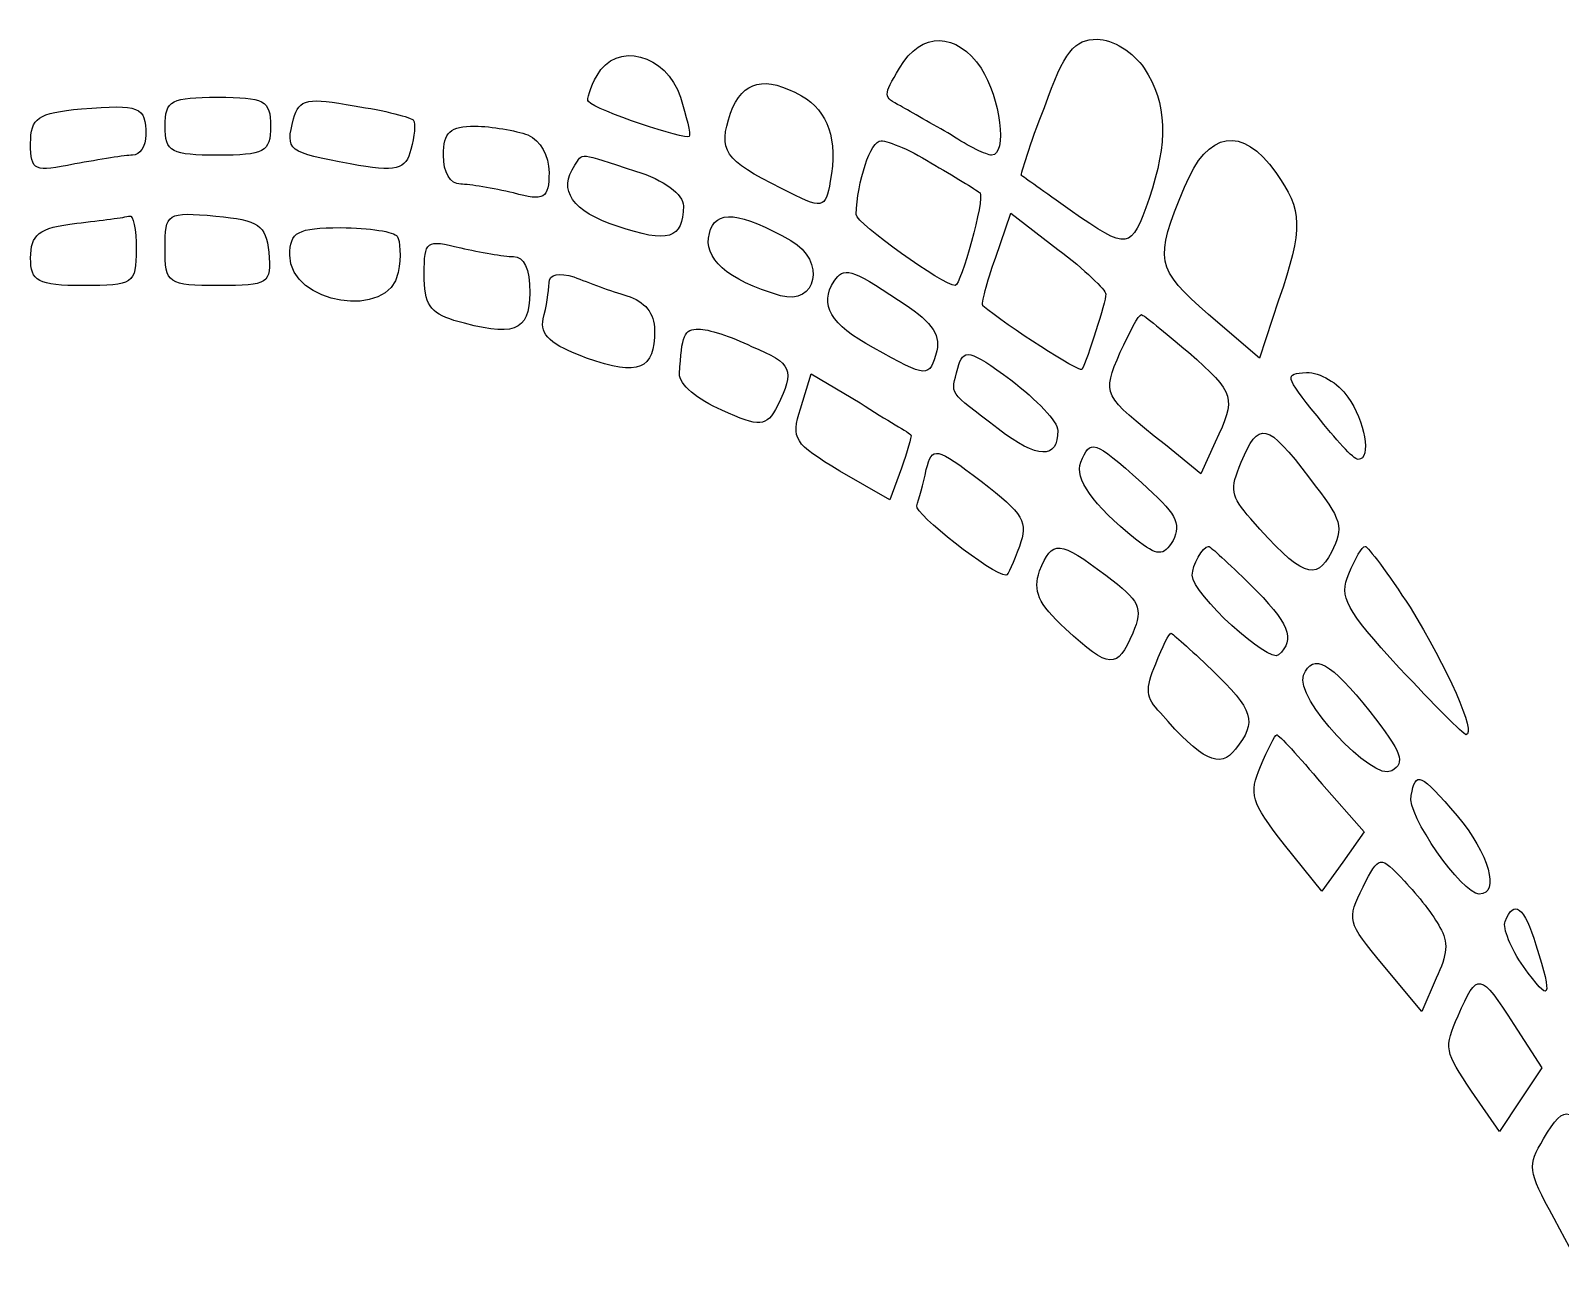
# Model space of a CAD drawing. Extents: x 50 to 162, y 10 to 290.
# Drawn here: x 102.61 to 124.23, y 35.08 to 52.72 of the extents above; entities that cross this region are included whole.
import ezdxf

# ---------------------------------------------------------------- set-up
doc = ezdxf.new("R2010")
doc.units = 0
doc.layers.add('Layer_1', color=7, linetype='CONTINUOUS')

msp = doc.modelspace()

# ---------------------------------------------------------------- linework, layer by layer
at = {"layer": 'Layer_1', "color": 7}
for points in [[(116.042124, 52.190089), (116.042124, 52.190089)], [(118.348428, 52.190089), (118.348428, 52.190089)], [(111.795811, 51.780702), (111.795811, 51.780702)], [(113.505189, 51.801171), (113.505189, 51.801171)], [(108.024325, 51.453193), (108.024325, 51.453193)], [(104.239272, 51.248499), (104.239272, 51.248499)], [(106.002917, 51.371315), (106.002917, 51.371315)], [(109.638738, 51.248499), (109.638738, 51.248499)], [(115.390932, 50.818643), (115.390932, 50.818643)], [(111.158185, 50.736765), (111.158185, 50.736765)], [(120.207038, 50.716296), (120.207038, 50.716296)], [(116.245621, 49.508605), (116.462685, 50.143154), (117.127443, 49.631421)], [(107.793694, 49.815645), (107.793694, 49.815645)], [(113.355958, 49.754237), (113.355958, 49.754237)], [(104.103608, 49.631421), (104.103608, 49.631421)], [(105.975784, 49.590482), (105.975784, 49.590482)], [(109.43524, 49.529074), (109.43524, 49.529074)], [(111.036087, 48.976402), (111.036087, 48.976402)], [(114.875405, 48.914994), (114.875405, 48.914994)], [(117.805768, 48.996871), (117.805768, 48.996871)], [(120.247737, 48.914994), (119.976407, 48.09622), (119.257383, 48.7103)], [(112.799731, 48.259974), (112.799731, 48.259974)], [(118.972487, 48.178097), (118.972487, 48.178097)], [(113.491622, 47.379793), (113.640854, 47.871057), (114.332745, 47.46167)], [(121.224525, 47.543547), (121.224525, 47.543547)], [(115.051769, 47.011344), (115.051769, 47.011344)], [(117.127443, 47.072752), (117.127443, 47.072752)], [(119.352349, 46.908998), (119.148851, 46.458672), (118.646891, 46.868059)], [(114.916104, 46.540549), (114.753307, 46.090224), (114.047849, 46.499611)], [(118.307728, 46.335856), (118.307728, 46.335856)], [(120.681865, 46.397264), (120.681865, 46.397264)], [(116.584783, 45.435205), (116.584783, 45.435205)], [(117.805768, 45.025818), (117.805768, 45.025818)], [(119.840742, 44.903002), (119.840742, 44.903002)], [(122.106347, 44.575492), (122.106347, 44.575492)], [(119.298083, 43.69531), (119.298083, 43.69531)], [(121.536554, 43.101699), (121.536554, 43.101699)], [(120.85823, 42.078232), (121.455155, 41.402743), (121.156692, 40.972887), (120.85823, 40.5635), (120.329136, 41.218519)], [(120.85823, 42.078232), (120.85823, 42.078232)], [(122.771105, 41.627906), (122.771105, 41.627906)], [(122.526909, 40.051767), (122.526909, 40.051767)], [(123.883558, 39.806134), (123.883558, 39.806134)], [(122.472643, 39.335339), (122.269145, 38.864544), (121.726485, 39.519564)], [(123.571529, 38.68032), (123.964957, 38.06624), (123.666494, 37.615914), (123.368031, 37.165589), (122.974603, 37.73873)], [(123.571529, 38.68032), (123.571529, 38.68032)]]:
    msp.add_lwpolyline(points, dxfattribs=at)
for points in [[(110.615525, 52.087742), (110.886855, 52.579007), (111.592313, 52.394782), (111.795811, 51.780702)], [(114.888972, 52.190089), (115.201001, 52.722292), (115.702961, 52.701823), (116.042124, 52.190089)], [(116.937512, 51.637417), (117.222409, 52.435721), (117.358074, 52.599476), (117.68367, 52.599476)], [(117.68367, 52.599476), (117.900734, 52.599476), (118.199196, 52.415252), (118.348428, 52.190089)], [(114.902538, 51.657886), (114.658341, 51.780702), (114.658341, 51.801171), (114.888972, 52.190089)], [(116.042124, 52.190089), (116.313454, 51.780702), (116.421986, 50.961928), (116.191355, 50.961928)], [(118.348428, 52.190089), (118.674024, 51.698825), (118.68759, 51.146152), (118.41626, 50.347848)], [(110.493427, 51.719294), (110.466294, 51.739763), (110.52056, 51.923987), (110.615525, 52.087742)], [(112.501268, 51.555539), (112.677633, 52.026334), (112.989662, 52.087742), (113.505189, 51.801171)], [(103.330317, 51.616947), (104.157873, 51.678355), (104.239272, 51.657886), (104.239272, 51.248499)], [(104.510602, 51.371315), (104.510602, 51.739763), (104.605568, 51.780702), (105.25676, 51.780702)], [(105.25676, 51.780702), (105.907951, 51.780702), (106.002917, 51.739763), (106.002917, 51.371315)], [(106.328513, 51.473662), (106.396345, 51.760233), (106.545577, 51.780702), (107.183202, 51.657886)], [(111.917909, 51.22803), (111.877209, 51.166622), (110.601959, 51.596478), (110.493427, 51.719294)], [(111.795811, 51.780702), (111.877209, 51.514601), (111.945042, 51.248499), (111.917909, 51.22803)], [(113.505189, 51.801171), (113.885051, 51.576009), (114.020716, 51.187091), (113.912184, 50.59348)], [(102.611293, 51.125683), (102.611293, 51.494131), (102.706258, 51.555539), (103.330317, 51.616947)], [(107.128936, 50.839112), (106.247114, 51.002867), (106.206414, 51.023336), (106.328513, 51.473662)], [(107.183202, 51.657886), (107.61733, 51.596478), (107.997192, 51.494131), (108.024325, 51.453193)], [(108.024325, 51.453193), (108.051458, 51.412254), (108.037891, 51.22803), (107.983625, 51.043806)], [(113.220293, 50.491133), (112.406303, 50.90052), (112.324904, 51.023336), (112.501268, 51.555539)], [(115.621562, 51.248499), (115.363799, 51.391784), (115.051769, 51.576009), (114.902538, 51.657886)], [(116.611916, 50.675357), (116.59835, 50.675357), (116.734015, 51.125683), (116.937512, 51.637417)], [(104.239272, 51.248499), (104.239272, 51.084744), (104.157873, 50.961928), (104.049342, 50.961928)], [(105.25676, 50.961928), (104.605568, 50.961928), (104.510602, 51.002867), (104.510602, 51.371315)], [(106.002917, 51.371315), (106.002917, 51.002867), (105.907951, 50.961928), (105.25676, 50.961928)], [(108.444886, 50.961928), (108.444886, 51.289438), (108.539852, 51.371315), (108.89258, 51.371315)], [(108.89258, 51.371315), (109.123211, 51.371315), (109.462373, 51.309907), (109.638738, 51.248499)], [(109.638738, 51.248499), (109.815102, 51.166622), (109.937201, 50.961928), (109.937201, 50.716296)], [(116.191355, 50.961928), (116.123523, 50.961928), (115.865759, 51.084744), (115.621562, 51.248499)], [(118.918221, 50.511603), (119.243817, 51.309907), (119.73221, 51.391784), (120.207038, 50.716296)], [(103.235352, 50.839112), (102.665559, 50.716296), (102.611293, 50.736765), (102.611293, 51.125683)], [(107.983625, 51.043806), (107.915793, 50.757235), (107.780128, 50.716296), (107.128936, 50.839112)], [(114.278479, 50.122685), (114.292046, 50.59348), (114.481977, 51.166622), (114.631208, 51.166622)], [(114.631208, 51.166622), (114.726174, 51.166622), (115.078902, 51.023336), (115.390932, 50.818643)], [(104.049342, 50.961928), (103.954376, 50.961928), (103.588081, 50.90052), (103.235352, 50.839112)], [(108.689083, 50.552541), (108.539852, 50.552541), (108.444886, 50.716296), (108.444886, 50.961928)], [(110.900422, 49.95893), (110.262797, 50.163624), (110.059299, 50.470664), (110.303496, 50.818643)], [(110.303496, 50.818643), (110.412028, 51.002867), (110.344195, 51.002867), (111.158185, 50.736765)], [(115.390932, 50.818643), (115.716528, 50.634419), (116.001424, 50.450195), (116.028557, 50.429725)], [(109.937201, 50.716296), (109.937201, 50.347848), (109.869368, 50.306909), (109.43524, 50.429725)], [(111.158185, 50.736765), (111.56518, 50.613949), (111.83651, 50.409256), (111.83651, 50.245501)], [(113.912184, 50.59348), (113.844351, 50.204562), (113.817218, 50.184093), (113.220293, 50.491133)], [(117.303808, 50.184093), (116.937512, 50.450195), (116.639049, 50.654888), (116.611916, 50.675357)], [(120.207038, 50.716296), (120.5869, 50.184093), (120.600466, 49.938461), (120.247737, 48.914994)], [(109.43524, 50.429725), (109.150344, 50.491133), (108.811181, 50.552541), (108.689083, 50.552541)], [(116.028557, 50.429725), (116.09639, 50.347848), (115.757227, 49.119687), (115.675828, 49.119687)], [(119.257383, 48.7103), (118.511226, 49.365319), (118.484093, 49.467666), (118.918221, 50.511603)], [(104.510602, 49.65189), (104.510602, 50.143154), (104.537735, 50.163624), (105.229627, 50.102216)], [(111.83651, 50.245501), (111.83651, 49.774706), (111.619446, 49.713298), (110.900422, 49.95893)], [(112.202805, 49.856583), (112.284204, 50.204562), (112.636933, 50.163624), (113.355958, 49.754237)], [(118.41626, 50.347848), (118.158497, 49.610951), (118.131364, 49.610951), (117.303808, 50.184093)], [(102.611293, 49.508605), (102.611293, 49.836114), (102.719825, 49.938461), (103.262485, 49.999869)], [(103.262485, 49.999869), (103.615214, 50.040808), (103.94081, 50.081746), (104.008642, 50.102216)], [(104.008642, 50.102216), (104.062908, 50.122685), (104.103608, 49.917992), (104.103608, 49.631421)], [(105.229627, 50.102216), (105.840119, 50.040808), (105.935084, 49.9794), (105.975784, 49.590482)], [(106.274247, 49.549543), (106.274247, 49.877053), (106.382779, 49.938461), (106.993271, 49.938461)], [(106.993271, 49.938461), (107.400266, 49.938461), (107.752995, 49.877053), (107.793694, 49.815645)], [(115.675828, 49.119687), (115.51303, 49.119687), (114.278479, 49.999869), (114.278479, 50.122685)], [(107.793694, 49.815645), (107.834394, 49.754237), (107.84796, 49.529074), (107.807261, 49.303911)], [(108.173556, 49.283442), (108.173556, 49.754237), (108.200689, 49.774706), (108.689083, 49.65189)], [(113.206726, 48.976402), (112.447002, 49.201564), (112.10784, 49.508605), (112.202805, 49.856583)], [(113.355958, 49.754237), (113.857918, 49.467666), (113.722253, 48.833116), (113.206726, 48.976402)], [(103.35745, 49.119687), (102.706258, 49.119687), (102.611293, 49.181095), (102.611293, 49.508605)], [(104.103608, 49.631421), (104.103608, 49.140156), (104.062908, 49.119687), (103.35745, 49.119687)], [(105.270326, 49.119687), (104.551302, 49.119687), (104.510602, 49.140156), (104.510602, 49.65189)], [(105.975784, 49.590482), (106.016483, 49.140156), (105.975784, 49.119687), (105.270326, 49.119687)], [(107.807261, 49.303911), (107.685162, 48.628423), (106.274247, 48.853586), (106.274247, 49.549543)], [(108.689083, 49.65189), (108.960413, 49.590482), (109.299575, 49.529074), (109.43524, 49.529074)], [(109.43524, 49.529074), (109.584472, 49.529074), (109.665871, 49.365319), (109.665871, 49.01734)], [(116.069257, 48.833116), (116.042124, 48.853586), (116.123523, 49.160626), (116.245621, 49.508605)], [(117.127443, 49.631421), (117.507305, 49.34485), (117.805768, 49.058279), (117.805768, 48.996871)], [(109.937201, 49.160626), (109.937201, 49.283442), (110.086432, 49.303911), (110.289929, 49.242503)], [(113.96645, 49.181095), (114.102115, 49.385789), (114.19708, 49.365319), (114.875405, 48.914994)], [(108.594118, 48.628423), (108.254955, 48.730769), (108.173556, 48.853586), (108.173556, 49.283442)], [(109.855802, 48.648892), (109.896501, 48.812647), (109.937201, 49.03781), (109.937201, 49.160626)], [(110.289929, 49.242503), (110.493427, 49.160626), (110.819023, 49.03781), (111.036087, 48.976402)], [(114.522676, 48.239505), (113.912184, 48.567015), (113.749386, 48.853586), (113.96645, 49.181095)], [(109.665871, 49.01734), (109.665871, 48.464668), (109.43524, 48.382791), (108.594118, 48.628423)], [(111.036087, 48.976402), (111.29385, 48.894524), (111.429515, 48.730769), (111.429515, 48.485137)], [(114.875405, 48.914994), (115.323099, 48.628423), (115.472331, 48.444199), (115.418065, 48.198566)], [(117.805768, 48.996871), (117.805768, 48.894524), (117.548005, 48.07575), (117.466606, 47.932465)], [(110.466294, 48.09622), (109.964334, 48.280444), (109.801536, 48.423729), (109.855802, 48.648892)], [(117.466606, 47.932465), (117.439473, 47.891526), (116.408419, 48.546545), (116.069257, 48.833116)], [(118.009265, 48.178097), (118.14493, 48.464668), (118.267029, 48.7103), (118.307728, 48.7103)], [(118.307728, 48.7103), (118.334861, 48.7103), (118.633324, 48.464668), (118.972487, 48.178097)], [(111.429515, 48.485137), (111.429515, 47.932465), (111.212451, 47.830118), (110.466294, 48.09622)], [(111.782244, 47.871057), (111.809377, 48.423729), (111.850076, 48.505607), (112.053574, 48.505607)], [(112.053574, 48.505607), (112.175672, 48.505607), (112.514835, 48.40326), (112.799731, 48.259974)], [(112.799731, 48.259974), (113.38309, 48.014342), (113.410223, 47.932465), (113.166027, 47.420731)], [(115.418065, 48.198566), (115.309533, 47.809649), (115.295966, 47.809649), (114.522676, 48.239505)], [(115.716528, 47.952934), (115.78436, 48.239505), (115.879326, 48.219036), (116.462685, 47.78918)], [(118.646891, 46.868059), (117.751502, 47.584486), (117.751502, 47.564017), (118.009265, 48.178097)], [(118.972487, 48.178097), (119.637245, 47.584486), (119.650811, 47.543547), (119.352349, 46.908998)], [(112.37917, 47.359323), (112.040007, 47.502609), (111.768678, 47.727771), (111.782244, 47.871057)], [(116.286321, 47.093222), (115.567296, 47.645894), (115.607996, 47.564017), (115.716528, 47.952934)], [(116.462685, 47.78918), (116.82898, 47.502609), (117.127443, 47.195568), (117.127443, 47.072752)], [(120.790397, 47.277446), (120.329136, 47.850588), (120.329136, 47.871057), (120.641166, 47.891526)], [(120.641166, 47.891526), (120.831097, 47.891526), (121.08886, 47.748241), (121.224525, 47.543547)], [(113.166027, 47.420731), (113.003229, 47.113691), (112.92183, 47.113691), (112.37917, 47.359323)], [(114.047849, 46.499611), (113.396657, 46.888528), (113.355958, 46.949936), (113.491622, 47.379793)], [(114.332745, 47.46167), (114.712607, 47.216038), (115.038203, 47.031814), (115.051769, 47.011344)], [(121.224525, 47.543547), (121.468722, 47.216038), (121.563687, 46.663365), (121.373756, 46.663365)], [(119.718644, 46.622427), (119.962841, 47.216038), (120.084939, 47.195568), (120.681865, 46.397264)], [(121.373756, 46.663365), (121.305924, 46.663365), (121.048161, 46.949936), (120.790397, 47.277446)], [(115.051769, 47.011344), (115.065336, 46.990875), (114.997503, 46.765712), (114.916104, 46.540549)], [(117.127443, 47.072752), (117.127443, 46.663365), (116.842547, 46.663365), (116.286321, 47.093222)], [(117.453039, 46.622427), (117.588704, 46.949936), (117.629404, 46.949936), (118.307728, 46.335856)], [(115.268833, 46.52008), (115.350232, 46.84759), (115.404498, 46.84759), (116.042124, 46.356325)], [(115.133168, 46.008346), (115.160301, 46.090224), (115.228134, 46.315387), (115.268833, 46.52008)], [(118.226329, 45.537551), (117.615837, 46.028816), (117.358074, 46.397264), (117.453039, 46.622427)], [(119.854309, 45.824122), (119.569412, 46.151632), (119.555846, 46.233509), (119.718644, 46.622427)], [(116.042124, 46.356325), (116.652616, 45.88553), (116.706882, 45.783184), (116.584783, 45.435205)], [(118.307728, 46.335856), (118.796122, 45.906), (118.877521, 45.762714), (118.755423, 45.517082)], [(120.681865, 46.397264), (121.156692, 45.803653), (121.170259, 45.701306), (120.993895, 45.353327)], [(116.394853, 45.025818), (116.204922, 45.025818), (115.092469, 45.906), (115.133168, 46.008346)], [(120.993895, 45.353327), (120.776831, 44.923471), (120.573333, 45.005348), (119.854309, 45.824122)], [(116.584783, 45.435205), (116.503384, 45.210042), (116.421986, 45.025818), (116.394853, 45.025818)], [(116.86968, 45.087226), (117.046044, 45.537551), (117.154576, 45.517082), (117.805768, 45.025818)], [(118.755423, 45.517082), (118.619758, 45.291919), (118.538359, 45.291919), (118.226329, 45.537551)], [(119.026753, 45.025818), (119.026753, 45.169103), (119.175984, 45.435205), (119.257383, 45.435205)], [(119.257383, 45.435205), (119.284516, 45.435205), (119.542279, 45.189573), (119.840742, 44.903002)], [(121.238091, 45.046287), (121.333057, 45.27145), (121.428022, 45.435205), (121.468722, 45.435205)], [(121.468722, 45.435205), (121.509421, 45.435205), (121.794318, 45.046287), (122.106347, 44.575492)], [(117.235975, 44.268452), (116.842547, 44.6369), (116.774714, 44.800655), (116.86968, 45.087226)], [(117.805768, 45.025818), (118.294162, 44.65737), (118.334861, 44.575492), (118.18563, 44.207044)], [(120.247737, 43.900004), (120.112072, 43.777188), (119.026753, 44.759716), (119.026753, 45.025818)], [(121.957116, 43.71578), (121.183825, 44.555023), (121.102426, 44.718778), (121.238091, 45.046287)], [(119.840742, 44.903002), (120.396969, 44.350329), (120.491934, 44.125167), (120.247737, 43.900004)], [(122.106347, 44.575492), (122.621874, 43.736249), (123.056002, 42.77419), (122.893204, 42.77419)], [(118.18563, 44.207044), (117.968566, 43.69531), (117.860034, 43.69531), (117.235975, 44.268452)], [(118.511226, 43.777188), (118.606191, 44.02282), (118.701157, 44.207044), (118.72829, 44.207044)], [(118.72829, 44.207044), (118.741856, 44.207044), (118.99962, 43.981881), (119.298083, 43.69531)], [(120.600466, 43.613433), (120.736131, 43.940942), (120.980328, 43.797657), (121.536554, 43.101699)], [(118.579058, 43.08123), (118.361994, 43.306393), (118.361994, 43.408739), (118.511226, 43.777188)], [(119.298083, 43.69531), (119.895008, 43.122169), (119.949274, 42.958414), (119.637245, 42.569496)], [(122.893204, 42.77419), (122.866071, 42.77419), (122.431943, 43.204046), (121.957116, 43.71578)], [(121.848584, 42.262456), (121.577254, 42.098701), (120.464801, 43.306393), (120.600466, 43.613433)], [(119.637245, 42.569496), (119.420181, 42.282925), (119.162418, 42.405741), (118.579058, 43.08123)], [(121.536554, 43.101699), (121.997815, 42.508088), (122.038515, 42.385272), (121.848584, 42.262456)], [(119.989974, 42.323864), (120.098506, 42.569496), (120.193471, 42.77419), (120.220604, 42.77419)], [(120.220604, 42.77419), (120.247737, 42.77419), (120.532634, 42.467149), (120.85823, 42.078232)], [(120.329136, 41.218519), (119.854309, 41.8326), (119.827176, 41.934946), (119.989974, 42.323864)], [(122.119914, 41.914477), (122.187746, 42.262456), (122.242012, 42.241987), (122.771105, 41.627906)], [(123.083135, 40.522562), (122.838938, 40.522562), (122.052081, 41.648376), (122.119914, 41.914477)], [(122.771105, 41.627906), (123.2188, 41.095703), (123.381598, 40.522562), (123.083135, 40.522562)], [(121.441589, 40.624908), (121.672219, 41.075234), (121.672219, 41.075234), (122.024948, 40.706786)], [(122.024948, 40.706786), (122.214879, 40.502092), (122.44551, 40.215521), (122.526909, 40.051767)], [(121.726485, 39.519564), (121.210958, 40.133644), (121.210958, 40.154113), (121.441589, 40.624908)], [(123.44943, 40.133644), (123.571529, 40.461154), (123.72076, 40.338337), (123.883558, 39.806134)], [(122.526909, 40.051767), (122.649007, 39.847073), (122.63544, 39.662849), (122.472643, 39.335339)], [(123.707194, 39.499094), (123.530829, 39.744726), (123.408731, 40.051767), (123.44943, 40.133644)], [(123.883558, 39.806134), (124.127755, 39.028299), (124.087056, 38.966891), (123.707194, 39.499094)], [(122.784672, 38.803136), (123.056002, 39.437686), (123.096701, 39.417217), (123.571529, 38.68032)], [(122.974603, 37.73873), (122.594741, 38.291403), (122.581175, 38.352811), (122.784672, 38.803136)], [(123.99209, 37.063242), (124.304119, 37.595445), (124.385518, 37.554506), (124.80608, 36.735732)], [(124.141322, 35.937428), (123.76146, 36.633386), (123.76146, 36.674324), (123.99209, 37.063242)], [(124.928178, 35.609918), (124.602582, 35.077715), (124.589016, 35.077715), (124.141322, 35.937428)]]:
    msp.add_open_spline(points, degree=3, dxfattribs=at)

doc.saveas('drawing.dxf')
